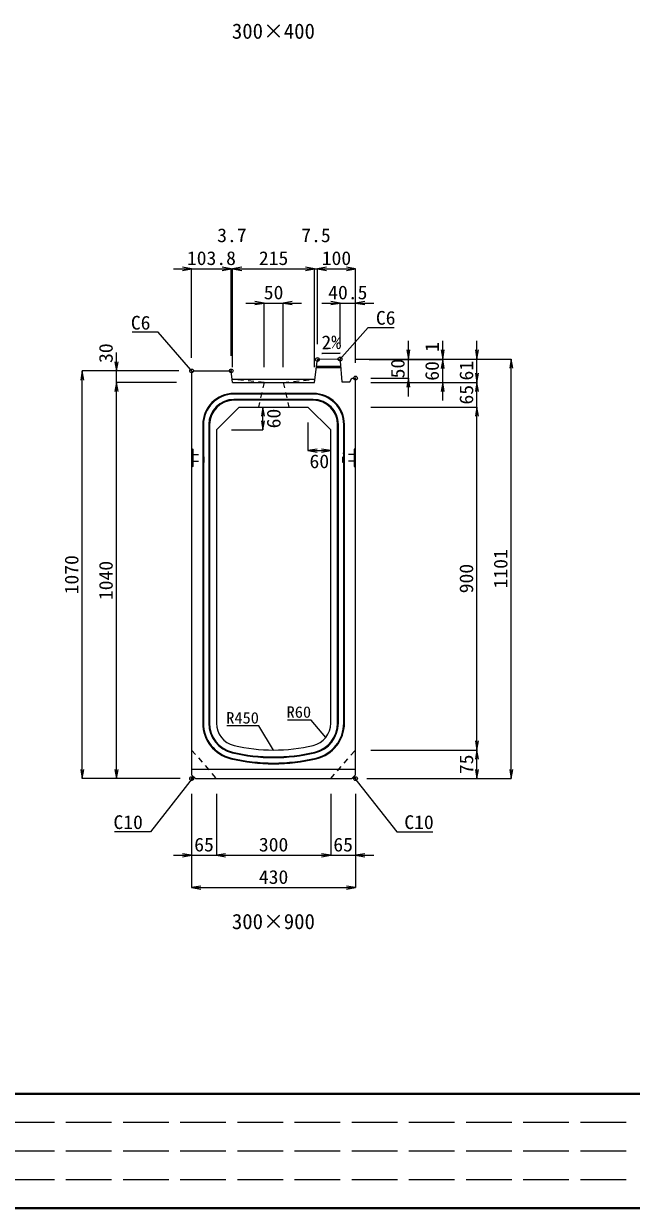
# Model space of a CAD drawing. Units: millimetres at full size, sheet at 1:20. Extents: x -1267 to 18002, y -8037 to 7143.
# Drawn here: x 2144 to 3739, y 203 to 3312 of the extents above; entities that cross this region are included whole.
import ezdxf
from ezdxf.enums import TextEntityAlignment as Align

# ---------------------------------------------------------------- set-up
doc = ezdxf.new("R2010")
doc.units = ezdxf.units.MM
doc.header["$LTSCALE"] = 20
doc.header["$PDMODE"] = 32
doc.header["$PDSIZE"] = 10
doc.linetypes.add('DASHED', pattern=[7.5, 6, -1.5])
doc.linetypes.add('USER1', pattern=[1.35, 0.75, -0.6])
for name, color, linetype, lineweight in [('インサート', 3, 'USER1', 9), ('図枠', 7, 'Continuous', 5), ('寸法線', 7, 'Continuous', 13), ('引出線', 4, 'Continuous', 13), ('排水孔', 30, 'USER1', 9), ('本体', 2, 'Continuous', 13), ('目地', 132, 'Continuous', 5)]:
    doc.layers.add(name, color=color, linetype=linetype, lineweight=lineweight)
doc.layers.add('作業エリア', color=11, linetype='Continuous')
doc.layers.add('文字', color=7, linetype='Continuous')
doc.styles.add('ＭＳ 明朝', font='')
doc.styles.get('ＭＳ 明朝').set_extended_font_data('MS Mincho')

# ---------------------------------------------------------------- blocks, each defined once
blk = doc.blocks.new('open_arrow')
at = {"color": 0, "linetype": 'Continuous', "lineweight": -2}
blk.add_lwpolyline([(7.5, 1.25), (0, 0), (7.5, -1.25)], dxfattribs=at)

msp = doc.modelspace()

# ---------------------------------------------------------------- linework, layer by layer
at = {"layer": 'インサート'}
for p, q in [((2588.2, 2181.36), (2615.2, 2181.36)), ((2588.2, 2181.36), (2588.2, 2164.36)), ((2618.2, 2185.36), (2615.2, 2185.36)), ((2615.2, 2185.36), (2615.2, 2160.36)), ((2618.2, 2160.36), (2618.2, 2185.36)), ((2981.8, 2185.36), (2984.8, 2185.36)), ((2981.8, 2160.36), (2981.8, 2185.36)), ((2984.8, 2185.36), (2984.8, 2160.36)), ((3011.8, 2181.36), (2984.8, 2181.36)), ((3011.8, 2181.36), (3011.8, 2164.36)), ((2588.2, 2164.36), (2615.2, 2164.36)), ((2615.2, 2160.36), (2618.2, 2160.36)), ((2984.8, 2160.36), (2981.8, 2160.36)), ((3011.8, 2164.36), (2984.8, 2164.36))]:
    msp.add_line(p, q, dxfattribs=at)
at = {"layer": '作業エリア'}
for p in [(2915, 2430.86), (2974.5, 2432.05), (2585, 2400.86), (2688.75, 2400.86), (3015, 2382.05), (2585, 1330.86), (3015, 1330.86)]:
    msp.add_point(p, dxfattribs=at)
at = {"layer": '図枠', "lineweight": 40}
for p, q in [((400, 503.2), (8200, 503.2)), ((400, 203.2), (8200, 203.2))]:
    msp.add_line(p, q, dxfattribs=at)
at = {"layer": '図枠', "linetype": 'DASHED', "lineweight": 9}
for p, q in [((3725, 428.2), (600, 428.2)), ((3725, 353.2), (600, 353.2)), ((3725, 278.2), (600, 278.2))]:
    msp.add_line(p, q, dxfattribs=at)
at = {"layer": '寸法線'}
for p, q in [((2537, 2668.79), (2688.75, 2668.79)), ((2585, 2434.86), (2585, 2668.79)), ((2640.75, 2668.79), (2740.5, 2668.79)), ((2688.75, 2440.86), (2688.75, 2668.79)), ((2688.75, 2440.86), (2688.75, 2668.79)), ((2692.5, 2410.86), (2692.5, 2668.79)), ((2692.5, 2668.79), (2907.5, 2668.79)), ((2692.5, 2410.86), (2692.5, 2668.79)), ((2859.5, 2668.79), (2963, 2668.79)), ((2907.5, 2410.86), (2907.5, 2668.79)), ((2907.5, 2410.86), (2907.5, 2668.79)), ((2915, 2470.86), (2915, 2668.79)), ((2915, 2668.79), (3015, 2668.79)), ((2915, 2470.86), (2915, 2668.79)), ((3015, 2422.05), (3015, 2668.79)), ((2727, 2578.79), (2873, 2578.79)), ((2775, 2410.86), (2775, 2578.79)), ((2825, 2410.86), (2825, 2578.79)), ((2926.5, 2578.79), (3063, 2578.79)), ((2974.5, 2472.05), (2974.5, 2578.79)), ((3015, 2422.05), (3015, 2578.79)), ((3153.7, 2334.05), (3153.7, 2480.05)), ((3243.7, 2382.86), (3243.7, 2480.05)), ((3333.7, 2322.86), (3333.7, 2480.05)), ((2387.87, 2322.86), (2387.87, 2448.86)), ((3014.5, 2432.05), (3333.7, 2432.05)), ((3014.5, 2432.05), (3243.7, 2432.05)), ((3014.5, 2432.05), (3423.7, 2432.05)), ((3014.5, 2432.05), (3153.7, 2432.05)), ((3050.92, 2430.86), (3243.7, 2430.86)), ((3050.92, 2430.86), (3243.7, 2430.86)), ((3243.7, 2322.86), (3243.7, 2430.86)), ((3423.7, 1330.86), (3423.7, 2432.05)), ((2297.87, 1330.86), (2297.87, 2400.86)), ((2551, 2400.86), (2297.87, 2400.86)), ((2551, 2400.86), (2387.87, 2400.86)), ((3333.7, 2257.86), (3333.7, 2418.86)), ((2387.87, 1330.86), (2387.87, 2370.86)), ((2545, 2370.86), (2387.87, 2370.86)), ((2545, 2370.86), (2387.87, 2370.86)), ((3055, 2382.05), (3153.7, 2382.05)), ((3055, 2370.86), (3333.7, 2370.86)), ((3055, 2370.86), (3333.7, 2370.86)), ((3055, 2370.86), (3243.7, 2370.86)), ((2772.17, 2245.86), (2772.17, 2305.86)), ((3055, 2305.86), (3333.7, 2305.86)), ((3055, 2305.86), (3333.7, 2305.86)), ((3333.7, 1405.86), (3333.7, 2305.86)), ((2690, 2245.86), (2772.17, 2245.86)), ((2890, 2265.86), (2890, 2191.63)), ((2890, 2191.63), (2950, 2191.63)), ((3055, 1405.86), (3333.7, 1405.86)), ((3055, 1405.86), (3333.7, 1405.86)), ((3333.7, 1330.86), (3333.7, 1405.86)), ((2555, 1330.86), (2297.87, 1330.86)), ((2555, 1330.86), (2387.87, 1330.86)), ((3045, 1330.86), (3333.7, 1330.86)), ((3045, 1330.86), (3423.7, 1330.86)), ((2585, 1290.86), (2585, 1129.7)), ((2585, 1290.86), (2585, 1044.7)), ((2650, 1290.86), (2650, 1129.7)), ((2650, 1290.86), (2650, 1129.7)), ((2950, 1290.86), (2950, 1129.7)), ((2950, 1290.86), (2950, 1129.7)), ((3015, 1290.86), (3015, 1129.7)), ((3015, 1290.86), (3015, 1044.7)), ((2537, 1129.7), (2698, 1129.7)), ((2650, 1129.7), (2950, 1129.7)), ((2902, 1129.7), (3063, 1129.7)), ((2585, 1044.7), (3015, 1044.7))]:
    msp.add_line(p, q, dxfattribs=at)
at = {"layer": '引出線'}
for points in [[(2588, 2397.86), (2496.97, 2502.18), (2428.62, 2502.18)], [(2971.75, 2429), (3048.47, 2514.92), (3116.81, 2514.92)], [(2926.39, 2446.7), (2975.1, 2447.67), (2926.36, 2446.7)], [(2800, 1405.86), (2761.49, 1469.41), (2677.31, 1469.41)], [(2937.07, 1439.18), (2898.48, 1484.58), (2836.25, 1484.58)], [(2590, 1335.86), (2477.02, 1191.43), (2382.35, 1191.43)], [(3010, 1335.86), (3122.98, 1191.43), (3217.65, 1191.43)]]:
    msp.add_lwpolyline(points, dxfattribs=at)
at = {"layer": '排水孔'}
for p, q in [((2775, 2370.86), (2691.5, 2378.86)), ((2775, 2370.86), (2760, 2305.86)), ((2825, 2370.86), (2908.5, 2378.86)), ((2825, 2370.86), (2840, 2305.86))]:
    msp.add_line(p, q, dxfattribs=at)
at = {"layer": '本体'}
for p, q in [((2907.5, 2370.86), (2914.36, 2425.71)), ((2968.5, 2431.93), (2920.19, 2430.96)), ((2975, 2426.07), (2968.5, 2431.93)), ((2975, 2426.07), (2979.5, 2372.05)), ((2591, 2400.86), (2585, 2394.86)), ((2585, 2394.86), (2585, 1340.86)), ((2591, 2400.86), (2688.75, 2400.86)), ((2692.5, 2370.86), (2688.75, 2400.86)), ((2692.5, 2370.86), (2907.5, 2370.86)), ((2979.5, 2372.05), (3000, 2372.05)), ((3000, 2372.05), (3005, 2382.05)), ((3005, 2382.05), (3015, 2382.05)), ((3015, 1340.86), (3015, 2382.05)), ((2650, 2245.86), (2710, 2305.86)), ((2710, 2305.86), (2890, 2305.86)), ((2890, 2305.86), (2950, 2245.86)), ((2650, 2245.86), (2650, 1476.39)), ((2950, 1476.39), (2950, 2245.86)), ((2585, 1340.86), (2595, 1330.86)), ((3005, 1330.86), (3015, 1340.86)), ((2595, 1330.86), (3005, 1330.86))]:
    msp.add_line(p, q, dxfattribs=at)
at = {"layer": '本体', "lineweight": 9}
for p, q in [((2691.5, 2378.86), (2908.5, 2378.86)), ((2585, 2197.36), (2588.2, 2195.36)), ((2588.2, 2195.36), (2588.2, 2150.36)), ((3015, 2197.36), (3011.8, 2195.36)), ((3011.8, 2195.36), (3011.8, 2150.36)), ((2588.2, 2150.36), (2585, 2148.36)), ((3011.8, 2150.36), (3015, 2148.36)), ((2585, 1355.86), (3015, 1355.86))]:
    msp.add_line(p, q, dxfattribs=at)
at = {"layer": '本体', "linetype": 'USER1', "lineweight": 9}
for p, q in [((2585, 1405.86), (2650, 1330.86)), ((2950, 1330.86), (3015, 1405.86))]:
    msp.add_line(p, q, dxfattribs=at)
at = {"layer": '本体'}
for centre, radius, start, end in [((2920.31, 2424.96), 6, 91.14576, 172.87498), ((2710, 1476.39), 60, 180, 256.65764), ((2890, 1476.39), 60, 283.34236, 0), ((2800, 1855.86), 450, 256.65764, 283.34236)]:
    msp.add_arc(centre, radius, start, end, dxfattribs=at)
at = {"layer": '目地'}
for p, q in [((2976.43, 2408.86), (2912.25, 2408.86)), ((2976.1, 2412.86), (2912.75, 2412.86)), ((2904, 2341.86), (2696, 2341.86)), ((2904, 2339.86), (2696, 2339.86)), ((2904, 2325.86), (2696, 2325.86)), ((2904, 2323.86), (2696, 2323.86)), ((2614, 2259.86), (2614, 1476.39)), ((2616, 2259.86), (2616, 1476.39)), ((2630, 2259.86), (2630, 1476.39)), ((2632, 2259.86), (2632, 1476.39)), ((2968, 1476.39), (2968, 2259.86)), ((2970, 1476.39), (2970, 2259.86)), ((2984, 1476.39), (2984, 2259.86)), ((2986, 1476.39), (2986, 2259.86))]:
    msp.add_line(p, q, dxfattribs=at)
for centre, radius, start, end in [((2696, 2259.86), 82, 90, 180), ((2696, 2259.86), 80, 90, 180), ((2904, 2259.86), 82, 0, 90), ((2904, 2259.86), 80, 0, 90), ((2696, 2259.86), 66, 90, 180), ((2696, 2259.86), 64, 90, 180), ((2904, 2259.86), 66, 0, 90), ((2904, 2259.86), 64, 0, 90), ((2710, 1476.39), 96, 180, 256.65764), ((2710, 1476.39), 94, 180, 256.65764), ((2710, 1476.39), 80, 180, 256.65764), ((2710, 1476.39), 78, 180, 256.65764), ((2890, 1476.39), 78, 283.34236, 360), ((2890, 1476.39), 80, 283.34236, 360), ((2890, 1476.39), 94, 283.34236, 0), ((2890, 1476.39), 96, 283.34236, 0), ((2800, 1855.86), 468, 256.65764, 283.34236), ((2800, 1855.86), 486, 256.65764, 283.34236), ((2800, 1855.86), 484, 256.65764, 283.34236), ((2800, 1855.86), 470, 256.65764, 283.34236)]:
    msp.add_arc(centre, radius, start, end, dxfattribs=at)

# ---------------------------------------------------------------- block references
at = {"layer": '寸法線', "xscale": 3.2, "yscale": 3.2}
for p, rotation in [((2585, 2668.79), 180), ((2688.75, 2668.79), 180), ((2688.75, 2668.79), 180), ((2907.5, 2668.79), 180), ((2907.5, 2668.79), 180), ((3015, 2668.79), 180), ((2775, 2578.79), 180), ((2974.5, 2578.79), 180), ((3153.7, 2432.05), 90), ((3243.7, 2432.05), 90), ((3333.7, 2432.05), 90), ((3243.7, 2430.86), 270), ((3243.7, 2430.86), 270), ((3423.7, 2432.05), 270), ((2297.87, 2400.86), 270), ((2387.87, 2400.86), 90), ((3333.7, 2370.86), 90), ((2387.87, 2370.86), 270), ((2387.87, 2370.86), 270), ((3153.7, 2382.05), 270), ((3243.7, 2370.86), 270), ((3333.7, 2370.86), 270), ((2772.17, 2305.86), 270), ((3333.7, 2305.86), 270), ((3333.7, 2305.86), 270), ((2772.17, 2245.86), 90), ((2950, 2191.63), 180), ((3333.7, 1405.86), 90), ((3333.7, 1405.86), 270), ((2297.87, 1330.86), 90), ((2387.87, 1330.86), 90), ((3333.7, 1330.86), 90), ((3423.7, 1330.86), 90), ((2585, 1129.7), 180), ((2950, 1129.7), 180), ((2950, 1129.7), 180), ((3015, 1044.7), 180)]:
    msp.add_blockref('open_arrow', p, dxfattribs=dict(at, rotation=rotation))
for p in [(2692.5, 2668.79), (2692.5, 2668.79), (2915, 2668.79), (2915, 2668.79), (2825, 2578.79), (3015, 2578.79), (2890, 2191.63), (2650, 1129.7), (2650, 1129.7), (3015, 1129.7), (2585, 1044.7)]:
    msp.add_blockref('open_arrow', p, dxfattribs=at)
at = {"layer": '引出線'}
for p, xscale, yscale, rotation in [((2926.39, 2446.7), 0.16, 0.16, 1.1), ((2971.75, 2429), 0.16, 0.16, 48.2), ((2588, 2397.86), 0.16, 0.16, 131.1), ((2937.07, 1439.18), 0.133, 0.133, 130.4), ((2800, 1405.86), 0.133, 0.133, 121.2), ((2590, 1335.86), 0.16, 0.16, 232), ((3010, 1335.86), 0.16, 0.16, 308)]:
    msp.add_blockref('open_arrow', p, dxfattribs=dict(at, xscale=xscale, yscale=yscale, rotation=rotation))

# ---------------------------------------------------------------- texts
at = {"layer": '寸法線', "style": 'ＭＳ 明朝', "width": 1.05}
for s, p in [('3.7', (2690.62, 2756.79)), ('7.5', (2911.25, 2756.79)), ('103.8', (2636.88, 2696.79)), ('215', (2800, 2696.79)), ('100', (2965, 2696.79)), ('50', (2800, 2606.79)), ('40.5', (2994.75, 2606.79)), ('60', (2920, 2163.63)), ('65', (2617.5, 1157.7)), ('300', (2800, 1157.7)), ('65', (2982.5, 1157.7)), ('430', (2800, 1072.7))]:
    msp.add_text(s, height=36.03, dxfattribs=at).set_placement(p, align=Align.MIDDLE_CENTER)
for s, p in [('30', (2359.87, 2447.48)), ('1', (3215.7, 2463.72)), ('50', (3125.7, 2407.05)), ('60', (3215.7, 2400.86)), ('61', (3305.7, 2401.45)), ('65', (3305.7, 2338.36)), ('60', (2800.17, 2275.86)), ('1101', (3395.7, 1881.45)), ('1070', (2269.87, 1865.86)), ('1040', (2359.87, 1850.86)), ('900', (3305.7, 1855.86)), ('75', (3305.7, 1368.36))]:
    msp.add_text(s, height=36.03, rotation=90, dxfattribs=at).set_placement(p, align=Align.MIDDLE_CENTER)
at = {"layer": '引出線', "style": 'ＭＳ 明朝', "width": 1.05}
for s, p in [('C6', (3068.47, 2558.12)), ('C10', (3142.98, 1234.63))]:
    msp.add_text(s, height=36.03, dxfattribs=at).set_placement(p, align=Align.TOP_LEFT)
for s, height, p in [('C6', 36.03, (2476.97, 2545.38)), ('R450', 30.02, (2761.49, 1505.41)), ('R60', 30.02, (2898.48, 1520.58)), ('C10', 36.03, (2457.02, 1234.63))]:
    msp.add_text(s, height=height, dxfattribs=at).set_placement(p, align=Align.TOP_RIGHT)
msp.add_text('2%', height=36.03, rotation=1.146, dxfattribs=at).set_placement((2925.42, 2493.59), align=Align.TOP_LEFT)
at = {"layer": '文字', "style": 'ＭＳ 明朝'}
for s, p in [('300×400', (2799.52, 3292.57)), ('300×900', (2799.52, 955.89))]:
    msp.add_text(s, height=40.03, dxfattribs=at).set_placement(p, align=Align.MIDDLE_CENTER)

doc.saveas('drawing.dxf')
